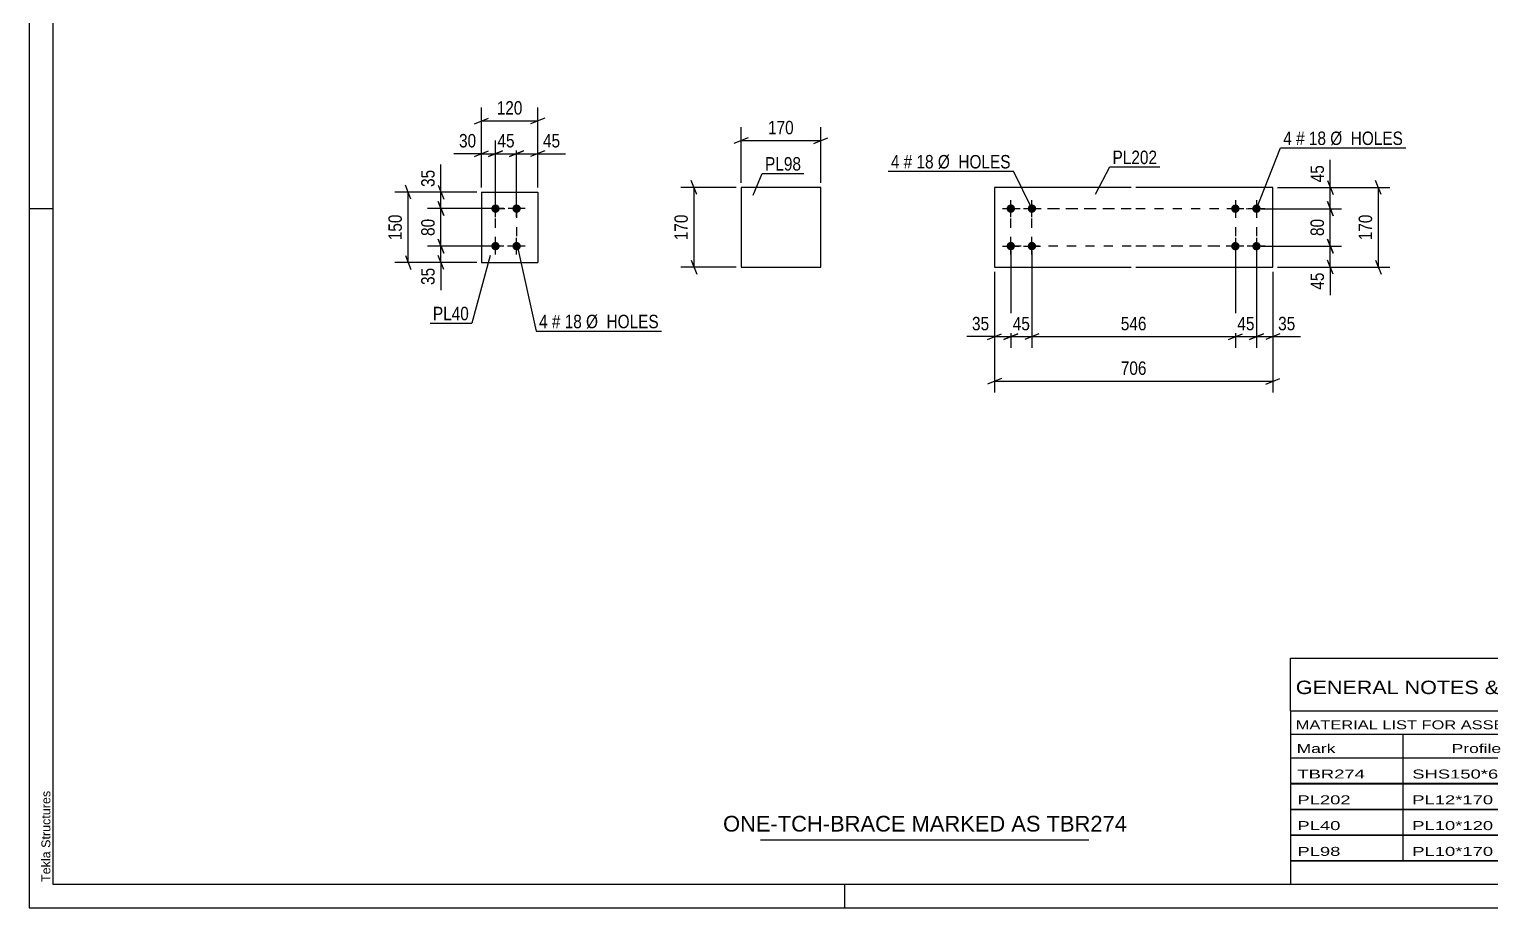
# Model space of a CAD drawing. Header units: millimetres. Extents: x 0 to 594, y 0 to 420.
# Drawn here: x 0 to 312, y 0 to 187.3 of the extents above; entities that cross this region are included whole.
import ezdxf

# ---------------------------------------------------------------- set-up
doc = ezdxf.new("R2010")
doc.units = ezdxf.units.MM
doc.linetypes.add('DXK_LINE_DOT2', pattern=[3.9198, 1.9599, -1.9599])
doc.styles.add('Arial', font='ARIAL.TTF', dxfattribs={"height": 0.2})
doc.styles.add('Arial Narrow', font='ARIALN.TTF', dxfattribs={"height": 0.2})

# ---------------------------------------------------------------- blocks, each defined once
blk = doc.blocks.new('Unknown-580871381-1129')
at = {"color": 5, "linetype": 'Continuous'}
for p, q in [((0, 420), (0, 0)), ((5, 415), (5, 5)), ((5, 149), (0, 149)), ((5, 5), (589, 5)), ((174, 0), (174, 5)), ((0, 0), (594, 0))]:
    blk.add_line(p, q, dxfattribs=at)
at = {"color": 174, "linetype": 'Continuous', "style": 'Arial'}
blk.add_text('Tekla Structures', height=1.9102, rotation=90, dxfattribs=at).set_placement((4.5, 5.5))
blk = doc.blocks.new('Part-580871381-2462 - 2456')
at = {"color": 2, "linetype": 'Continuous'}
for p, q in [((235.07, 153.58), (205.87, 153.59)), ((205.87, 153.59), (205.87, 136.59)), ((265.27, 153.57), (236.07, 153.58)), ((265.27, 136.57), (265.27, 153.57)), ((205.87, 136.59), (235.07, 136.58)), ((236.07, 136.58), (265.27, 136.57))]:
    blk.add_line(p, q, dxfattribs=at)
blk = doc.blocks.new('Bolt-580871381-2467 - 2456')
at = {"linetype": 'Continuous'}
for points in [[(257.27, 148.17, -1), (257.27, 149.97, -1)], [(261.77, 148.17, -1), (261.77, 149.97, -1)], [(257.27, 140.17, -1), (257.27, 141.97, -1)], [(261.77, 140.17, -1), (261.77, 141.97, -1)]]:
    blk.add_hatch(color=1, dxfattribs=at).paths.add_polyline_path(points)
at = {"color": 1, "linetype": 'Continuous'}
for p, q in [((257.27, 150.87), (257.27, 147.27)), ((261.77, 150.87), (261.77, 147.27)), ((259.07, 149.07), (255.47, 149.07)), ((263.57, 149.07), (259.97, 149.07)), ((259.07, 141.07), (255.47, 141.07)), ((257.27, 142.87), (257.27, 139.27)), ((263.57, 141.07), (259.97, 141.07)), ((261.77, 142.87), (261.77, 139.27))]:
    blk.add_line(p, q, dxfattribs=at)
blk = doc.blocks.new('Bolt-580871381-2472 - 2456')
at = {"linetype": 'Continuous'}
for points in [[(209.37, 149.99, -1), (209.37, 148.19, -1)], [(213.87, 149.99, -1), (213.87, 148.19, -1)], [(209.37, 141.99, -1), (209.37, 140.19, -1)], [(213.87, 141.99, -1), (213.87, 140.19, -1)]]:
    blk.add_hatch(color=1, dxfattribs=at).paths.add_polyline_path(points)
at = {"color": 1, "linetype": 'Continuous'}
for p, q in [((209.37, 147.29), (209.37, 150.89)), ((213.87, 147.29), (213.87, 150.89)), ((207.57, 149.09), (211.17, 149.09)), ((212.07, 149.09), (215.67, 149.09)), ((207.57, 141.09), (211.17, 141.09)), ((209.37, 139.29), (209.37, 142.89)), ((212.07, 141.09), (215.67, 141.09)), ((213.87, 139.29), (213.87, 142.89))]:
    blk.add_line(p, q, dxfattribs=at)
blk = doc.blocks.new('Part-580871381-2165 - 2159')
at = {"color": 2, "linetype": 'Continuous'}
for p, q in [((96.45, 152.58), (96.45, 137.58)), ((96.45, 152.58), (108.45, 152.58)), ((108.45, 152.58), (108.45, 137.58)), ((96.45, 137.58), (108.45, 137.58))]:
    blk.add_line(p, q, dxfattribs=at)
blk = doc.blocks.new('Bolt-580871381-2198 - 2159')
at = {"linetype": 'Continuous'}
for points in [[(99.45, 148.18, -1), (99.45, 149.98, -1)], [(103.95, 148.18, -1), (103.95, 149.98, -1)], [(99.45, 140.18, -1), (99.45, 141.98, -1)], [(103.95, 140.18, -1), (103.95, 141.98, -1)]]:
    blk.add_hatch(color=1, dxfattribs=at).paths.add_polyline_path(points)
at = {"color": 1, "linetype": 'Continuous'}
for p, q in [((99.45, 147.28), (99.45, 150.88)), ((103.95, 147.28), (103.95, 150.88)), ((101.25, 149.08), (97.65, 149.08)), ((105.75, 149.08), (102.15, 149.08)), ((101.25, 141.08), (97.65, 141.08)), ((99.45, 139.28), (99.45, 142.88)), ((105.75, 141.08), (102.15, 141.08)), ((103.95, 139.28), (103.95, 142.88))]:
    blk.add_line(p, q, dxfattribs=at)
blk = doc.blocks.new('Part-580871381-2402 - 2396')
at = {"color": 2, "linetype": 'Continuous'}
for p, q in [((168.82, 153.58), (151.82, 153.58)), ((151.82, 153.58), (151.82, 136.58)), ((168.82, 136.58), (168.82, 153.58)), ((151.82, 136.58), (168.82, 136.58))]:
    blk.add_line(p, q, dxfattribs=at)
blk = doc.blocks.new('Rectangle-580871381-2548 - 2456')
at = {"color": 1, "linetype": 'DXK_LINE_DOT2'}
for p, q in [((209.37, 149.09), (235.07, 149.08)), ((209.37, 141.09), (209.37, 149.09)), ((236.07, 149.08), (261.77, 149.07)), ((261.77, 149.07), (261.77, 141.07)), ((235.07, 141.08), (209.37, 141.09)), ((261.77, 141.07), (236.07, 141.08))]:
    blk.add_line(p, q, dxfattribs=at)
blk = doc.blocks.new('Rectangle-580871381-2382 - 2159')
at = {"color": 1, "linetype": 'DXK_LINE_DOT2'}
blk.add_lwpolyline([(99.45, 149.08), (103.95, 149.08), (103.95, 141.08), (99.45, 141.08), (99.45, 149.08)], close=True, dxfattribs=at)
blk = doc.blocks.new('Rectangle-580871381-2558 - 2456')
at = {"color": 1, "linetype": 'DXK_LINE_DOT2'}
for p, q in [((213.87, 149.09), (235.07, 149.08)), ((213.87, 141.09), (213.87, 149.09)), ((236.07, 149.08), (257.27, 149.07)), ((257.27, 149.07), (257.27, 141.07)), ((235.07, 141.08), (213.87, 141.09)), ((257.27, 141.07), (236.07, 141.08))]:
    blk.add_line(p, q, dxfattribs=at)
blk = doc.blocks.new('StraightDimension-580871381-2484 - 2456')
at = {"color": 7, "linetype": 'Continuous'}
for p, q in [((209.37, 140.09), (209.37, 119.39)), ((205.87, 135.59), (205.87, 119.39)), ((204.37, 121.19), (207.37, 122.39)), ((205.87, 121.79), (209.37, 121.79)), ((210.87, 122.39), (207.87, 121.19))]:
    blk.add_line(p, q, dxfattribs=at)
at = {"color": 0}
blk.add_wipeout([(205.34, 122.54), (205.34, 126.74), (200.49, 126.74), (200.49, 122.54)], dxfattribs=at)
at = {"color": 7, "linetype": 'Continuous'}
blk.add_line((205.87, 121.79), (199.96, 121.79), dxfattribs=at)
blk.add_line((205.87, 121.79), (199.96, 121.79), dxfattribs=at)
at = {"color": 3, "style": 'Arial Narrow'}
blk.add_text('35', height=2.863, dxfattribs=at).set_placement((201.09, 123.14))
blk = doc.blocks.new('StraightDimension-580871381-2526 - 2456')
at = {"color": 7, "linetype": 'Continuous'}
for p, q in [((266.27, 153.57), (279.91, 153.57)), ((276.91, 155.07), (278.11, 152.07)), ((277.51, 149.07), (277.51, 153.57)), ((278.11, 147.57), (276.91, 150.57)), ((262.77, 149.07), (279.91, 149.07))]:
    blk.add_line(p, q, dxfattribs=at)
at = {"color": 0}
blk.add_wipeout([(276.76, 158.95), (272.56, 158.95), (272.56, 154.09), (276.76, 154.09)], dxfattribs=at)
at = {"color": 7, "linetype": 'Continuous'}
blk.add_line((277.51, 153.57), (277.51, 159.47), dxfattribs=at)
blk.add_line((277.51, 153.57), (277.51, 159.47), dxfattribs=at)
at = {"color": 3, "style": 'Arial Narrow'}
blk.add_text('45', height=2.863, rotation=90.0002, dxfattribs=at).set_placement((276.16, 154.69))
blk = doc.blocks.new('StraightDimension-580871381-2475 - 2456')
at = {"color": 7, "linetype": 'Continuous'}
for p, q in [((266.27, 153.57), (290.18, 153.57)), ((288.38, 152.07), (287.18, 155.07)), ((287.78, 136.57), (287.78, 153.57)), ((287.18, 138.07), (288.38, 135.07)), ((266.27, 136.57), (290.18, 136.57))]:
    blk.add_line(p, q, dxfattribs=at)
at = {"color": 0}
blk.add_wipeout([(287.03, 148.41), (282.83, 148.41), (282.83, 141.73), (287.03, 141.73)], dxfattribs=at)
at = {"color": 3, "style": 'Arial Narrow'}
blk.add_text('170', height=2.863, rotation=90.0002, dxfattribs=at).set_placement((286.43, 142.33))
blk = doc.blocks.new('StraightDimension-580871381-2490 - 2456')
at = {"color": 7, "linetype": 'Continuous'}
for p, q in [((209.37, 140.09), (209.37, 119.39)), ((213.87, 140.09), (213.87, 119.39)), ((207.87, 121.19), (210.87, 122.39)), ((209.37, 121.79), (213.87, 121.79)), ((215.37, 122.39), (212.37, 121.19))]:
    blk.add_line(p, q, dxfattribs=at)
at = {"color": 0}
blk.add_wipeout([(214.05, 122.54), (214.05, 126.74), (209.19, 126.74), (209.19, 122.54)], dxfattribs=at)
at = {"color": 3, "style": 'Arial Narrow'}
blk.add_text('45', height=2.863, dxfattribs=at).set_placement((209.79, 123.14))
blk = doc.blocks.new('StraightDimension-580871381-2498 - 2456')
at = {"color": 7, "linetype": 'Continuous'}
for p, q in [((213.87, 140.09), (213.87, 119.39)), ((257.27, 140.07), (257.27, 119.39)), ((215.37, 122.39), (212.37, 121.19)), ((213.87, 121.79), (257.27, 121.79)), ((255.77, 121.19), (258.77, 122.39))]:
    blk.add_line(p, q, dxfattribs=at)
at = {"color": 0}
blk.add_wipeout([(238.91, 122.54), (238.91, 126.74), (232.23, 126.74), (232.23, 122.54)], dxfattribs=at)
at = {"color": 3, "style": 'Arial Narrow'}
blk.add_text('546', height=2.863, dxfattribs=at).set_placement((232.83, 123.14))
blk = doc.blocks.new('StraightDimension-580871381-2506 - 2456')
at = {"color": 7, "linetype": 'Continuous'}
for p, q in [((257.27, 140.07), (257.27, 119.39)), ((261.77, 140.07), (261.77, 119.39)), ((255.77, 121.19), (258.77, 122.39)), ((257.27, 121.79), (261.77, 121.79)), ((263.27, 122.39), (260.27, 121.19))]:
    blk.add_line(p, q, dxfattribs=at)
at = {"color": 0}
blk.add_wipeout([(261.95, 122.54), (261.95, 126.74), (257.09, 126.74), (257.09, 122.54)], dxfattribs=at)
at = {"color": 3, "style": 'Arial Narrow'}
blk.add_text('45', height=2.863, dxfattribs=at).set_placement((257.69, 123.14))
blk = doc.blocks.new('StraightDimension-580871381-2514 - 2456')
at = {"color": 7, "linetype": 'Continuous'}
for p, q in [((261.77, 140.07), (261.77, 119.39)), ((265.27, 135.57), (265.27, 119.39)), ((260.27, 121.19), (263.27, 122.39)), ((261.77, 121.79), (265.27, 121.79)), ((266.77, 122.39), (263.77, 121.19))]:
    blk.add_line(p, q, dxfattribs=at)
at = {"color": 0}
blk.add_wipeout([(270.65, 122.54), (270.65, 126.74), (265.79, 126.74), (265.79, 122.54)], dxfattribs=at)
at = {"color": 7, "linetype": 'Continuous'}
blk.add_line((265.27, 121.79), (271.17, 121.79), dxfattribs=at)
blk.add_line((265.27, 121.79), (271.17, 121.79), dxfattribs=at)
at = {"color": 3, "style": 'Arial Narrow'}
blk.add_text('35', height=2.863, dxfattribs=at).set_placement((266.39, 123.14))
blk = doc.blocks.new('StraightDimension-580871381-2521 - 2456')
at = {"color": 7, "linetype": 'Continuous'}
for p, q in [((205.87, 135.59), (205.87, 109.88)), ((265.27, 135.57), (265.27, 109.88)), ((207.37, 112.88), (204.37, 111.68)), ((263.77, 111.68), (266.77, 112.88)), ((205.87, 112.28), (265.27, 112.28))]:
    blk.add_line(p, q, dxfattribs=at)
at = {"color": 0}
blk.add_wipeout([(238.91, 113.03), (238.91, 117.23), (232.23, 117.23), (232.23, 113.03)], dxfattribs=at)
at = {"color": 3, "style": 'Arial Narrow'}
blk.add_text('706', height=2.863, dxfattribs=at).set_placement((232.83, 113.63))
blk = doc.blocks.new('StraightDimension-580871381-2534 - 2456')
at = {"color": 7, "linetype": 'Continuous'}
for p, q in [((276.91, 150.57), (278.11, 147.57)), ((262.77, 149.07), (279.91, 149.07)), ((277.51, 141.07), (277.51, 149.07)), ((262.77, 141.07), (279.91, 141.07)), ((278.11, 139.57), (276.91, 142.57))]:
    blk.add_line(p, q, dxfattribs=at)
at = {"color": 0}
blk.add_wipeout([(276.76, 147.5), (272.56, 147.5), (272.56, 142.64), (276.76, 142.64)], dxfattribs=at)
at = {"color": 3, "style": 'Arial Narrow'}
blk.add_text('80', height=2.863, rotation=90.0002, dxfattribs=at).set_placement((276.16, 143.24))
blk = doc.blocks.new('StraightDimension-580871381-2542 - 2456')
at = {"color": 7, "linetype": 'Continuous'}
for p, q in [((262.77, 141.07), (279.91, 141.07)), ((276.91, 142.57), (278.11, 139.57)), ((277.51, 136.57), (277.51, 141.07)), ((278.11, 135.07), (276.91, 138.07)), ((266.27, 136.57), (279.91, 136.57))]:
    blk.add_line(p, q, dxfattribs=at)
at = {"color": 0}
blk.add_wipeout([(276.76, 136.04), (272.56, 136.04), (272.56, 131.19), (276.76, 131.19)], dxfattribs=at)
at = {"color": 7, "linetype": 'Continuous'}
blk.add_line((277.51, 136.57), (277.51, 130.66), dxfattribs=at)
blk.add_line((277.51, 136.57), (277.51, 130.66), dxfattribs=at)
at = {"color": 3, "style": 'Arial Narrow'}
blk.add_text('45', height=2.863, rotation=90.0002, dxfattribs=at).set_placement((276.16, 131.79))
blk = doc.blocks.new('StraightDimension-580871381-2275 - 2159')
at = {"color": 7, "linetype": 'Continuous'}
for p, q in [((87.22, 154.08), (88.42, 151.08)), ((95.45, 152.58), (84.97, 152.58)), ((88.42, 147.58), (87.22, 150.58)), ((87.82, 149.08), (87.82, 152.58)), ((98.45, 149.08), (84.97, 149.08))]:
    blk.add_line(p, q, dxfattribs=at)
at = {"color": 0}
blk.add_wipeout([(87.07, 157.96), (82.87, 157.96), (82.87, 153.1), (87.07, 153.1)], dxfattribs=at)
at = {"color": 7, "linetype": 'Continuous'}
blk.add_line((87.82, 152.58), (87.82, 158.48), dxfattribs=at)
blk.add_line((87.82, 152.58), (87.82, 158.48), dxfattribs=at)
at = {"color": 3, "style": 'Arial Narrow'}
blk.add_text('35', height=2.863, rotation=90.0002, dxfattribs=at).set_placement((86.47, 153.7))
blk = doc.blocks.new('StraightDimension-580871381-2298 - 2159')
at = {"color": 7, "linetype": 'Continuous'}
for p, q in [((98.45, 141.08), (84.97, 141.08)), ((87.22, 142.58), (88.42, 139.58)), ((87.82, 137.58), (87.82, 141.08)), ((95.45, 137.58), (84.97, 137.58)), ((88.42, 136.08), (87.22, 139.08))]:
    blk.add_line(p, q, dxfattribs=at)
at = {"color": 0}
blk.add_wipeout([(87.07, 137.05), (82.87, 137.05), (82.87, 132.2), (87.07, 132.2)], dxfattribs=at)
at = {"color": 7, "linetype": 'Continuous'}
blk.add_line((87.82, 137.58), (87.82, 131.67), dxfattribs=at)
blk.add_line((87.82, 137.58), (87.82, 131.67), dxfattribs=at)
at = {"color": 3, "style": 'Arial Narrow'}
blk.add_text('35', height=2.863, rotation=90.0002, dxfattribs=at).set_placement((86.47, 132.8))
blk = doc.blocks.new('StraightDimension-580871381-2329 - 2159')
at = {"color": 7, "linetype": 'Continuous'}
for p, q in [((103.95, 150.08), (103.95, 163.63)), ((108.45, 153.58), (108.45, 163.63)), ((102.45, 160.18), (105.45, 161.38)), ((103.95, 160.78), (108.45, 160.78)), ((109.95, 161.38), (106.95, 160.18))]:
    blk.add_line(p, q, dxfattribs=at)
at = {"color": 0}
blk.add_wipeout([(113.83, 161.53), (113.83, 165.73), (108.98, 165.73), (108.98, 161.53)], dxfattribs=at)
at = {"color": 7, "linetype": 'Continuous'}
blk.add_line((108.45, 160.78), (114.36, 160.78), dxfattribs=at)
blk.add_line((108.45, 160.78), (114.36, 160.78), dxfattribs=at)
at = {"color": 3, "style": 'Arial Narrow'}
blk.add_text('45', height=2.863, dxfattribs=at).set_placement((109.58, 162.13))
blk = doc.blocks.new('StraightDimension-580871381-2288 - 2159')
at = {"color": 7, "linetype": 'Continuous'}
for p, q in [((87.22, 150.58), (88.42, 147.58)), ((98.45, 149.08), (84.97, 149.08)), ((87.82, 141.08), (87.82, 149.08)), ((98.45, 141.08), (84.97, 141.08)), ((88.42, 139.58), (87.22, 142.58))]:
    blk.add_line(p, q, dxfattribs=at)
at = {"color": 0}
blk.add_wipeout([(87.07, 147.51), (82.87, 147.51), (82.87, 142.65), (87.07, 142.65)], dxfattribs=at)
at = {"color": 3, "style": 'Arial Narrow'}
blk.add_text('80', height=2.863, rotation=90.0002, dxfattribs=at).set_placement((86.47, 143.25))
blk = doc.blocks.new('StraightDimension-580871381-2312 - 2159')
at = {"color": 7, "linetype": 'Continuous'}
for p, q in [((81.42, 151.08), (80.22, 154.08)), ((95.45, 152.58), (77.97, 152.58)), ((80.82, 137.58), (80.82, 152.58)), ((95.45, 137.58), (77.97, 137.58)), ((80.22, 139.08), (81.42, 136.08))]:
    blk.add_line(p, q, dxfattribs=at)
at = {"color": 0}
blk.add_wipeout([(80.07, 148.42), (75.87, 148.42), (75.87, 141.74), (80.07, 141.74)], dxfattribs=at)
at = {"color": 3, "style": 'Arial Narrow'}
blk.add_text('150', height=2.863, rotation=90.0002, dxfattribs=at).set_placement((79.47, 142.34))
blk = doc.blocks.new('StraightDimension-580871381-2342 - 2159')
at = {"color": 7, "linetype": 'Continuous'}
for p, q in [((99.45, 150.08), (99.45, 163.63)), ((103.95, 150.08), (103.95, 163.63)), ((97.95, 160.18), (100.95, 161.38)), ((99.45, 160.78), (103.95, 160.78)), ((105.45, 161.38), (102.45, 160.18))]:
    blk.add_line(p, q, dxfattribs=at)
at = {"color": 0}
blk.add_wipeout([(104.13, 161.53), (104.13, 165.73), (99.27, 165.73), (99.27, 161.53)], dxfattribs=at)
at = {"color": 3, "style": 'Arial Narrow'}
blk.add_text('45', height=2.863, dxfattribs=at).set_placement((99.87, 162.13))
blk = doc.blocks.new('StraightDimension-580871381-2352 - 2159')
at = {"color": 7, "linetype": 'Continuous'}
for p, q in [((96.45, 153.58), (96.45, 163.63)), ((99.45, 150.08), (99.45, 163.63)), ((94.95, 160.18), (97.95, 161.38)), ((96.45, 160.78), (99.45, 160.78)), ((100.95, 161.38), (97.95, 160.18))]:
    blk.add_line(p, q, dxfattribs=at)
at = {"color": 0}
blk.add_wipeout([(95.93, 161.53), (95.93, 165.73), (91.07, 165.73), (91.07, 161.53)], dxfattribs=at)
at = {"color": 7, "linetype": 'Continuous'}
blk.add_line((96.45, 160.78), (90.55, 160.78), dxfattribs=at)
blk.add_line((96.45, 160.78), (90.55, 160.78), dxfattribs=at)
at = {"color": 3, "style": 'Arial Narrow'}
blk.add_text('30', height=2.863, dxfattribs=at).set_placement((91.67, 162.13))
blk = doc.blocks.new('StraightDimension-580871381-2366 - 2159')
at = {"color": 7, "linetype": 'Continuous'}
for p, q in [((96.45, 153.58), (96.45, 170.63)), ((108.45, 153.58), (108.45, 170.63)), ((94.95, 167.18), (97.95, 168.38)), ((96.45, 167.78), (108.45, 167.78)), ((109.95, 168.38), (106.95, 167.18))]:
    blk.add_line(p, q, dxfattribs=at)
at = {"color": 0}
blk.add_wipeout([(105.79, 168.53), (105.79, 172.73), (99.11, 172.73), (99.11, 168.53)], dxfattribs=at)
at = {"color": 3, "style": 'Arial Narrow'}
blk.add_text('120', height=2.863, dxfattribs=at).set_placement((99.71, 169.13))
blk = doc.blocks.new('StraightDimension-580871381-2404 - 2396')
at = {"color": 7, "linetype": 'Continuous'}
for p, q in [((151.82, 154.58), (151.82, 166.43)), ((168.82, 154.58), (168.82, 166.43)), ((153.32, 164.18), (150.32, 162.98)), ((151.82, 163.58), (168.82, 163.58)), ((167.32, 162.98), (170.32, 164.18))]:
    blk.add_line(p, q, dxfattribs=at)
at = {"color": 0}
blk.add_wipeout([(163.66, 164.33), (163.66, 168.53), (156.98, 168.53), (156.98, 164.33)], dxfattribs=at)
at = {"color": 3, "style": 'Arial Narrow'}
blk.add_text('170', height=2.863, dxfattribs=at).set_placement((157.58, 164.93))
blk = doc.blocks.new('StraightDimension-580871381-2415 - 2396')
at = {"color": 7, "linetype": 'Continuous'}
for p, q in [((150.82, 153.58), (138.97, 153.58)), ((142.42, 152.08), (141.22, 155.08)), ((141.82, 136.58), (141.82, 153.58)), ((141.22, 138.08), (142.42, 135.08)), ((150.82, 136.58), (138.97, 136.58))]:
    blk.add_line(p, q, dxfattribs=at)
at = {"color": 0}
blk.add_wipeout([(141.07, 148.42), (136.87, 148.42), (136.87, 141.74), (141.07, 141.74)], dxfattribs=at)
at = {"color": 3, "style": 'Arial Narrow'}
blk.add_text('170', height=2.863, rotation=90.0002, dxfattribs=at).set_placement((140.47, 142.34))
blk = doc.blocks.new('Unknown-580871381-4178')
at = {"color": 7, "linetype": 'Continuous'}
for p, q in [((269, 53.25), (429, 53.25)), ((269, 42), (269, 53.25)), ((429, 53.25), (429, 42)), ((269, 42), (429, 42)), ((269, 42), (269, 37)), ((429, 42), (429, 37)), ((269, 37), (429, 37)), ((269, 37), (269, 32)), ((293, 37), (293, 32)), ((328.5, 37), (328.5, 32)), ((354.5, 37), (354.5, 32)), ((367.5, 37), (367.5, 32)), ((385, 37), (385, 32)), ((407, 37), (407, 32)), ((429, 37), (429, 32)), ((269, 32), (429, 32)), ((269, 31.95), (269, 26.55)), ((269, 31.95), (429, 31.95)), ((293, 32), (293, 26.5)), ((328.5, 32), (328.5, 26.5)), ((354.5, 32), (354.5, 26.5)), ((367.5, 32), (367.5, 26.5)), ((385, 32), (385, 26.5)), ((407, 32), (407, 26.5)), ((429, 31.95), (429, 26.55)), ((269, 26.55), (429, 26.55)), ((269, 26.45), (269, 21.05)), ((269, 26.45), (429, 26.45)), ((293, 26.5), (293, 21)), ((328.5, 26.5), (328.5, 21)), ((354.5, 26.5), (354.5, 21)), ((367.5, 26.5), (367.5, 21)), ((385, 26.5), (385, 21)), ((407, 26.5), (407, 21)), ((429, 26.45), (429, 21.05)), ((269, 21.05), (429, 21.05)), ((269, 20.95), (269, 15.55)), ((269, 20.95), (429, 20.95)), ((293, 21), (293, 15.5)), ((328.5, 21), (328.5, 15.5)), ((354.5, 21), (354.5, 15.5)), ((367.5, 21), (367.5, 15.5)), ((385, 21), (385, 15.5)), ((407, 21), (407, 15.5)), ((429, 20.95), (429, 15.55)), ((269, 15.55), (429, 15.55)), ((269, 15.45), (269, 10.05)), ((269, 15.45), (429, 15.45)), ((293, 15.5), (293, 10)), ((328.5, 15.5), (328.5, 10)), ((354.5, 15.5), (354.5, 10)), ((367.5, 15.5), (367.5, 10)), ((385, 15.5), (385, 10)), ((407, 15.5), (407, 10)), ((429, 15.45), (429, 10.05)), ((269, 10.05), (429, 10.05)), ((269, 10), (429, 10)), ((269, 10), (269, 5)), ((385, 10), (385, 5)), ((407, 10), (407, 5)), ((429, 10), (429, 5)), ((269, 5), (429, 5))]:
    blk.add_line(p, q, dxfattribs=at)
at = {"color": 7, "style": 'Arial Narrow'}
for s, height, width, p in [('GENERAL NOTES & WELD DETAILS :', 2.8633, 1.4, (270.15, 45.56)), ('REFER TYP DRAWING TYP-01', 1.9089, 1.6, (353.7, 45.66)), ("MATERIAL LIST FOR ASSEMBLY MK'D", 1.9089, 1.6, (270.15, 38.06)), ('TBR274', 1.909, 1.794707, (361.59, 37.97)), ('1', 1.91, 1.794707, (391.08, 38.06)), ('No. Required', 1.9089, 1.6, (400.41, 38.06)), ('Mark', 1.909, 1.7, (270.34, 33)), ('Profile', 1.909, 1.7, (303.41, 33)), ('Material', 1.909, 1.7, (333.54, 33.06)), ('No.', 1.909, 1.7, (358.5, 33.06)), ('Length', 1.909, 1.7, (369, 33.06)), ('Area', 1.909, 1.7, (391.5, 33.06)), ('Weight', 1.909, 1.7, (411, 33.06))]:
    blk.add_text(s, height=height, dxfattribs=dict(at, width=width)).set_placement(p)
at = {"color": 7, "linetype": 'Continuous', "style": 'Arial Narrow'}
for s, height, width, p in [('TBR274', 1.909, 1.794707, (270.5, 27.56)), ('SHS150*6', 1.909, 1.794707, (295, 27.56)), ('E350', 1.909, 1.794707, (334.74, 27.56)), ('1', 1.91, 1.794707, (358.86, 27.56)), ('5385', 1.909, 1.794707, (371.58, 27.56)), ('3.2', 1.909, 1.794707, (395.32, 27.56)), ('145.7', 1.909, 1.794707, (411.96, 27.56)), ('PL202', 1.909, 1.794707, (270.5, 22.06)), ('PL12*170', 1.909, 1.794707, (295, 22.06)), ('E350', 1.909, 1.794707, (334.74, 22.06)), ('1', 1.91, 1.794707, (358.86, 22.06)), ('706', 1.909, 1.794707, (373.77, 22.06)), ('0.3', 1.909, 1.794707, (395.32, 22.06)), ('11.3', 1.909, 1.794707, (414.14, 22.06)), ('PL40', 1.909, 1.794707, (270.5, 16.56)), ('PL10*120', 1.909, 1.794707, (295, 16.56)), ('E350', 1.909, 1.794707, (334.74, 16.56)), ('4', 1.91, 1.794707, (358.86, 16.56)), ('150', 1.909, 1.794707, (373.77, 16.56)), ('0.0', 1.909, 1.794707, (395.32, 16.56)), ('5.7', 1.909, 1.794707, (416.33, 16.56)), ('PL98', 1.909, 1.794707, (270.5, 11.06)), ('PL10*170', 1.909, 1.794707, (295, 11.06)), ('E350', 1.909, 1.794707, (334.74, 11.06)), ('2', 1.91, 1.794707, (358.86, 11.06)), ('170', 1.909, 1.794707, (373.77, 11.06)), ('0.1', 1.909, 1.794707, (395.32, 11.06)), ('4.5', 1.909, 1.794707, (416.33, 11.06)), ('Total', 1.909, 1.7, (371.33, 6.5)), ('3.8', 1.909, 1.794707, (394.83, 6.5)), ('167.2', 1.909, 1.794707, (411.96, 6.5))]:
    blk.add_text(s, height=height, dxfattribs=dict(at, width=width)).set_placement(p)
blk = doc.blocks.new('Unknown-580871381-4179')
at = {"color": 7, "linetype": 'Continuous'}
blk.add_line((156, 14.5), (226, 14.5), dxfattribs=at)
at = {"color": 7, "style": 'Arial'}
blk.add_text('ONE-TCH-BRACE MARKED AS TBR274', height=3.3428, dxfattribs=at).set_placement((147.99, 16.25))
blk = doc.blocks.new('Mark-580871381-2468 - 2456')
at = {"color": 0}
blk.add_wipeout([(185.62, 157.65), (185.62, 160.65), (183.79, 160.65), (183.79, 157.65)], dxfattribs=at)
blk.add_wipeout([(185.62, 157.65), (185.62, 160.65), (183.79, 160.65), (183.79, 157.65)], dxfattribs=at)
blk.add_wipeout([(188.35, 157.65), (188.35, 160.65), (186.52, 160.65), (186.52, 157.65)], dxfattribs=at)
blk.add_wipeout([(188.35, 157.65), (188.35, 160.65), (186.52, 160.65), (186.52, 157.65)], dxfattribs=at)
at = {"color": 3, "style": 'Arial Narrow'}
blk.add_text('4', height=2.86, dxfattribs=at).set_placement((183.79, 157.65))
at = {"color": 0}
blk.add_wipeout([(192.91, 157.65), (192.91, 160.65), (189.25, 160.65), (189.25, 157.65)], dxfattribs=at)
blk.add_wipeout([(192.91, 157.65), (192.91, 160.65), (189.25, 160.65), (189.25, 157.65)], dxfattribs=at)
at = {"color": 3, "style": 'Arial Narrow'}
blk.add_text('#', height=2.86, dxfattribs=at).set_placement((186.52, 157.65))
at = {"color": 0}
blk.add_wipeout([(209.33, 157.65), (209.33, 160.65), (193.81, 160.65), (193.81, 157.65)], dxfattribs=at)
blk.add_wipeout([(209.33, 157.65), (209.33, 160.65), (193.81, 160.65), (193.81, 157.65)], dxfattribs=at)
at = {"color": 7, "linetype": 'Continuous'}
for p in [(183.19, 157.05), (213.87, 149.09)]:
    blk.add_line(p, (209.93, 157.05), dxfattribs=at)
at = {"color": 3, "style": 'Arial Narrow'}
for s, p in [('18', (189.25, 157.65)), ('Ø  HOLES', (193.81, 157.65))]:
    blk.add_text(s, height=2.863, dxfattribs=at).set_placement(p)
blk = doc.blocks.new('Mark-580871381-2458 - 2456')
at = {"color": 0}
blk.add_wipeout([(240.58, 158.58), (240.58, 161.58), (231.07, 161.58), (231.07, 158.58)], dxfattribs=at)
blk.add_wipeout([(240.58, 158.58), (240.58, 161.58), (231.07, 161.58), (231.07, 158.58)], dxfattribs=at)
at = {"color": 30, "linetype": 'Continuous'}
for p, q in [((227.41, 152.19), (230.47, 157.98)), ((230.47, 157.98), (241.18, 157.98))]:
    blk.add_line(p, q, dxfattribs=at)
at = {"color": 3, "style": 'Arial Narrow'}
blk.add_text('PL202', height=2.863, dxfattribs=at).set_placement((231.07, 158.58))
blk = doc.blocks.new('Mark-580871381-2463 - 2456')
at = {"color": 0}
blk.add_wipeout([(269.32, 162.65), (269.32, 165.65), (267.49, 165.65), (267.49, 162.65)], dxfattribs=at)
blk.add_wipeout([(269.32, 162.65), (269.32, 165.65), (267.49, 165.65), (267.49, 162.65)], dxfattribs=at)
at = {"color": 7, "linetype": 'Continuous'}
blk.add_line((261.77, 149.07), (266.89, 162.05), dxfattribs=at)
at = {"color": 0}
blk.add_wipeout([(272.05, 162.65), (272.05, 165.65), (270.22, 165.65), (270.22, 162.65)], dxfattribs=at)
blk.add_wipeout([(272.05, 162.65), (272.05, 165.65), (270.22, 165.65), (270.22, 162.65)], dxfattribs=at)
at = {"color": 3, "style": 'Arial Narrow'}
blk.add_text('4', height=2.86, dxfattribs=at).set_placement((267.49, 162.65))
at = {"color": 0}
blk.add_wipeout([(276.6, 162.65), (276.6, 165.65), (272.95, 165.65), (272.95, 162.65)], dxfattribs=at)
blk.add_wipeout([(276.6, 162.65), (276.6, 165.65), (272.95, 165.65), (272.95, 162.65)], dxfattribs=at)
at = {"color": 3, "style": 'Arial Narrow'}
blk.add_text('#', height=2.86, dxfattribs=at).set_placement((270.22, 162.65))
at = {"color": 0}
blk.add_wipeout([(293.03, 162.65), (293.03, 165.65), (277.5, 165.65), (277.5, 162.65)], dxfattribs=at)
blk.add_wipeout([(293.03, 162.65), (293.03, 165.65), (277.5, 165.65), (277.5, 162.65)], dxfattribs=at)
at = {"color": 7, "linetype": 'Continuous'}
blk.add_line((266.89, 162.05), (293.63, 162.05), dxfattribs=at)
at = {"color": 3, "style": 'Arial Narrow'}
for s, p in [('18', (272.95, 162.65)), ('Ø  HOLES', (277.5, 162.65))]:
    blk.add_text(s, height=2.863, dxfattribs=at).set_placement(p)
blk = doc.blocks.new('Mark-580871381-2161 - 2159')
at = {"color": 0}
blk.add_wipeout([(93.77, 125.28), (93.77, 128.28), (86.1, 128.28), (86.1, 125.28)], dxfattribs=at)
blk.add_wipeout([(93.77, 125.28), (93.77, 128.28), (86.1, 128.28), (86.1, 125.28)], dxfattribs=at)
at = {"color": 30, "linetype": 'Continuous'}
for p in [(98.29, 139.08), (85.5, 124.68)]:
    blk.add_line(p, (94.37, 124.68), dxfattribs=at)
at = {"color": 3, "style": 'Arial Narrow'}
blk.add_text('PL40', height=2.863, dxfattribs=at).set_placement((86.1, 125.28))
blk = doc.blocks.new('Mark-580871381-2194 - 2159')
at = {"color": 0}
blk.add_wipeout([(110.58, 123.58), (110.58, 126.58), (108.75, 126.58), (108.75, 123.58)], dxfattribs=at)
blk.add_wipeout([(110.58, 123.58), (110.58, 126.58), (108.75, 126.58), (108.75, 123.58)], dxfattribs=at)
at = {"color": 7, "linetype": 'Continuous'}
blk.add_line((104.07, 141.23), (108.15, 122.98), dxfattribs=at)
at = {"color": 0}
blk.add_wipeout([(113.31, 123.58), (113.31, 126.58), (111.48, 126.58), (111.48, 123.58)], dxfattribs=at)
blk.add_wipeout([(113.31, 123.58), (113.31, 126.58), (111.48, 126.58), (111.48, 123.58)], dxfattribs=at)
at = {"color": 3, "style": 'Arial Narrow'}
blk.add_text('4', height=2.86, dxfattribs=at).set_placement((108.75, 123.58))
at = {"color": 0}
blk.add_wipeout([(117.86, 123.58), (117.86, 126.58), (114.21, 126.58), (114.21, 123.58)], dxfattribs=at)
blk.add_wipeout([(117.86, 123.58), (117.86, 126.58), (114.21, 126.58), (114.21, 123.58)], dxfattribs=at)
at = {"color": 3, "style": 'Arial Narrow'}
blk.add_text('#', height=2.86, dxfattribs=at).set_placement((111.48, 123.58))
at = {"color": 0}
blk.add_wipeout([(134.29, 123.58), (134.29, 126.58), (118.76, 126.58), (118.76, 123.58)], dxfattribs=at)
blk.add_wipeout([(134.29, 123.58), (134.29, 126.58), (118.76, 126.58), (118.76, 123.58)], dxfattribs=at)
at = {"color": 7, "linetype": 'Continuous'}
blk.add_line((108.15, 122.98), (134.89, 122.98), dxfattribs=at)
at = {"color": 3, "style": 'Arial Narrow'}
for s, p in [('18', (114.21, 123.58)), ('Ø  HOLES', (118.76, 123.58))]:
    blk.add_text(s, height=2.863, dxfattribs=at).set_placement(p)
blk = doc.blocks.new('Mark-580871381-2398 - 2396')
at = {"color": 0}
blk.add_wipeout([(164.63, 157.2), (164.63, 160.2), (156.95, 160.2), (156.95, 157.2)], dxfattribs=at)
blk.add_wipeout([(164.63, 157.2), (164.63, 160.2), (156.95, 160.2), (156.95, 157.2)], dxfattribs=at)
at = {"color": 30, "linetype": 'Continuous'}
for p, q in [((154.39, 151.92), (156.35, 156.6)), ((156.35, 156.6), (165.23, 156.6))]:
    blk.add_line(p, q, dxfattribs=at)
at = {"color": 3, "style": 'Arial Narrow'}
blk.add_text('PL98', height=2.863, dxfattribs=at).set_placement((156.95, 157.2))

msp = doc.modelspace()

# ---------------------------------------------------------------- block references
for name in ['Unknown-580871381-1129', 'Part-580871381-2402 - 2396', 'Part-580871381-2462 - 2456', 'Part-580871381-2165 - 2159', 'Bolt-580871381-2198 - 2159', 'Bolt-580871381-2472 - 2456', 'Bolt-580871381-2467 - 2456', 'Rectangle-580871381-2382 - 2159', 'Rectangle-580871381-2548 - 2456', 'Rectangle-580871381-2558 - 2456', 'Unknown-580871381-4178', 'Unknown-580871381-4179']:
    msp.add_blockref(name, (0, 0))

# ---------------------------------------------------------------- next in the draw order: block references
for name in ['StraightDimension-580871381-2404 - 2396', 'StraightDimension-580871381-2329 - 2159', 'Mark-580871381-2468 - 2456', 'Mark-580871381-2458 - 2456', 'StraightDimension-580871381-2526 - 2456', 'StraightDimension-580871381-2275 - 2159', 'StraightDimension-580871381-2298 - 2159', 'Mark-580871381-2194 - 2159', 'StraightDimension-580871381-2484 - 2456']:
    msp.add_blockref(name, (0, 0))

# ---------------------------------------------------------------- next in the draw order: block references
for name in ['Mark-580871381-2398 - 2396', 'StraightDimension-580871381-2415 - 2396', 'StraightDimension-580871381-2475 - 2456', 'StraightDimension-580871381-2288 - 2159', 'StraightDimension-580871381-2490 - 2456']:
    msp.add_blockref(name, (0, 0))

# ---------------------------------------------------------------- next in the draw order: block references
for name in ['StraightDimension-580871381-2342 - 2159', 'StraightDimension-580871381-2312 - 2159', 'StraightDimension-580871381-2498 - 2456']:
    msp.add_blockref(name, (0, 0))

# ---------------------------------------------------------------- next in the draw order: block references
for name in ['StraightDimension-580871381-2352 - 2159', 'Mark-580871381-2161 - 2159', 'StraightDimension-580871381-2506 - 2456']:
    msp.add_blockref(name, (0, 0))

# ---------------------------------------------------------------- next in the draw order: block references
for name in ['StraightDimension-580871381-2366 - 2159', 'StraightDimension-580871381-2514 - 2456']:
    msp.add_blockref(name, (0, 0))

# ---------------------------------------------------------------- next in the draw order: block references
for name in ['StraightDimension-580871381-2534 - 2456', 'StraightDimension-580871381-2521 - 2456']:
    msp.add_blockref(name, (0, 0))

# ---------------------------------------------------------------- next in the draw order: block references
for name in ['Mark-580871381-2463 - 2456', 'StraightDimension-580871381-2542 - 2456']:
    msp.add_blockref(name, (0, 0))

doc.saveas('drawing.dxf')
